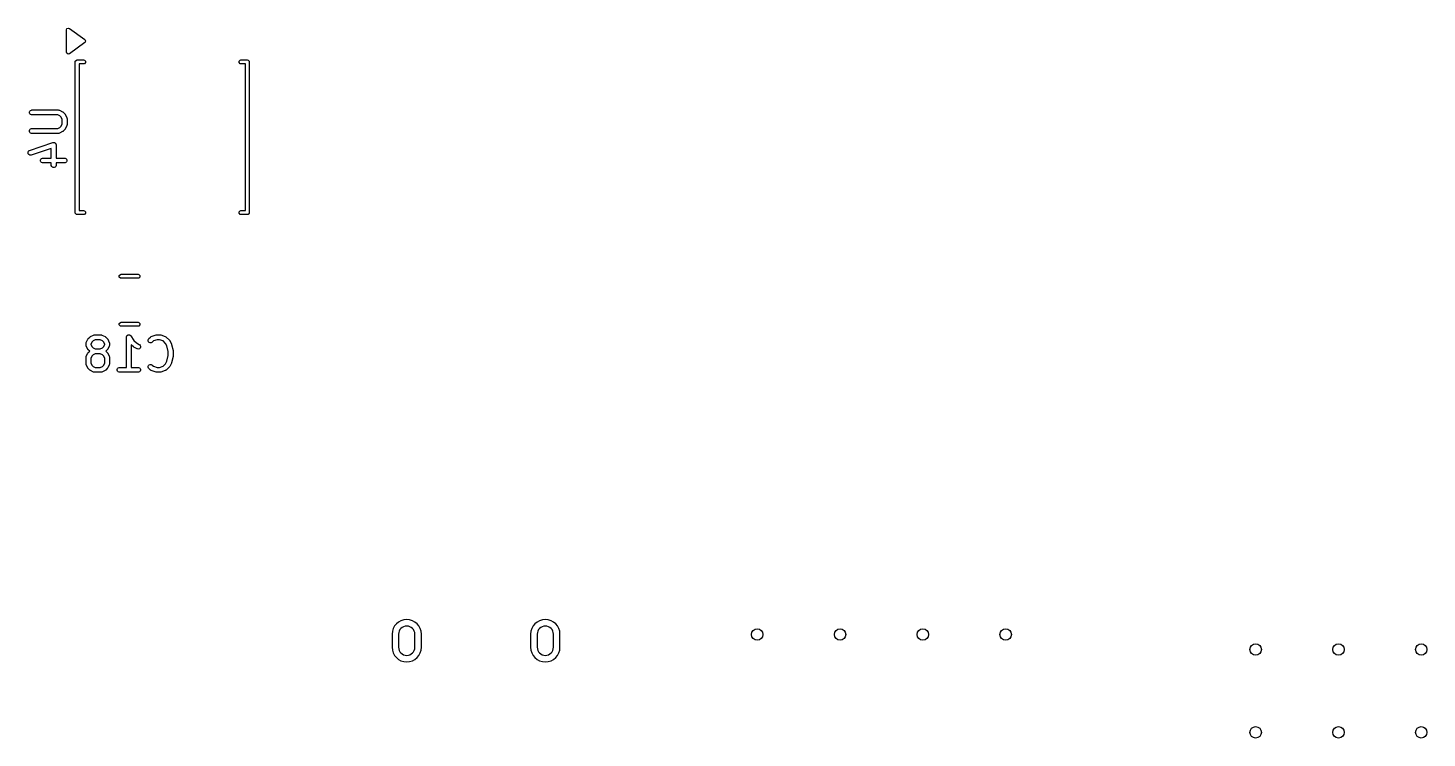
# Model space of a CAD drawing. Header units: inches. Extents: x 1.81 to 9.37, y -5.72 to -1.46.
# Drawn here: x 5.653 to 7.342, y -5.716 to -4.858 of the extents above; entities that cross this region are included whole.
import ezdxf

# ---------------------------------------------------------------- set-up
doc = ezdxf.new("R2010")
doc.units = ezdxf.units.IN
doc.header["$MEASUREMENT"] = 0
doc.layers.add('BLACK', color=250, linetype='CONTINUOUS')

msp = doc.modelspace()

# ---------------------------------------------------------------- linework, layer by layer
at = {"layer": 'BLACK', "linetype": 'CONTINUOUS'}
for p, q in [((5.6992, -4.8606), (5.6999, -4.859)), ((5.6992, -4.8874), (5.6992, -4.8606)), ((5.6999, -4.859), (5.7016, -4.8583)), ((5.7016, -4.8583), (5.703, -4.8587)), ((5.703, -4.8587), (5.7215, -4.8721)), ((5.7215, -4.8759), (5.703, -4.8893)), ((5.7215, -4.8721), (5.7224, -4.8736)), ((5.722, -4.8754), (5.7215, -4.8759)), ((5.7224, -4.8736), (5.722, -4.8754)), ((5.6997, -4.8888), (5.6992, -4.8874)), ((5.7012, -4.8897), (5.6997, -4.8888)), ((5.703, -4.8893), (5.7012, -4.8897)), ((5.7098, -4.8992), (5.71, -4.8983)), ((5.7098, -5.0811), (5.7098, -4.8992)), ((5.71, -4.8983), (5.7113, -4.897)), ((5.7113, -4.897), (5.7122, -4.8969)), ((5.7122, -4.8969), (5.7201, -4.8969)), ((5.7201, -4.8969), (5.721, -4.897)), ((5.721, -4.897), (5.7223, -4.8983)), ((5.7223, -4.8983), (5.7223, -4.9001)), ((5.9077, -4.8983), (5.9089, -4.897)), ((5.9077, -4.9001), (5.9077, -4.8983)), ((5.9089, -4.897), (5.9098, -4.8969)), ((5.9098, -4.8969), (5.9177, -4.8969)), ((5.9177, -4.8969), (5.9186, -4.897)), ((5.9186, -4.897), (5.9199, -4.8983)), ((5.9199, -4.8983), (5.9201, -4.8992)), ((5.9201, -4.8992), (5.9201, -5.0811)), ((5.7201, -4.9016), (5.7146, -4.9016)), ((5.7146, -4.9016), (5.7146, -5.0787)), ((5.721, -4.9014), (5.7201, -4.9016)), ((5.7223, -4.9001), (5.721, -4.9014)), ((5.9089, -4.9014), (5.9077, -4.9001)), ((5.9098, -4.9016), (5.9089, -4.9014)), ((5.9154, -4.9016), (5.9098, -4.9016)), ((5.9154, -5.0787), (5.9154, -4.9016)), ((5.6548, -4.9596), (5.6552, -4.9585)), ((5.6548, -4.9607), (5.6548, -4.9596)), ((5.6552, -4.9618), (5.6548, -4.9607)), ((5.6552, -4.9585), (5.656, -4.9577)), ((5.656, -4.9626), (5.6552, -4.9618)), ((5.656, -4.9577), (5.6571, -4.9573)), ((5.6571, -4.9631), (5.656, -4.9626)), ((5.6571, -4.9573), (5.6577, -4.9572)), ((5.6577, -4.9631), (5.6571, -4.9631)), ((5.6577, -4.9572), (5.6895, -4.9572)), ((5.6888, -4.9631), (5.6577, -4.9631)), ((5.6915, -4.9645), (5.6888, -4.9631)), ((5.6895, -4.9572), (5.6901, -4.9573)), ((5.6901, -4.9573), (5.6902, -4.9573)), ((5.6902, -4.9573), (5.6903, -4.9573)), ((5.6903, -4.9573), (5.6909, -4.9575)), ((5.6909, -4.9575), (5.6946, -4.9594)), ((5.6927, -4.9657), (5.6915, -4.9645)), ((5.6941, -4.9684), (5.6927, -4.9657)), ((5.6946, -4.9594), (5.6949, -4.9596)), ((5.6949, -4.9596), (5.6949, -4.9596)), ((5.6949, -4.9596), (5.695, -4.9596)), ((5.695, -4.9596), (5.6951, -4.9597)), ((5.6951, -4.9597), (5.6952, -4.9598)), ((5.6952, -4.9598), (5.6954, -4.9599)), ((5.6954, -4.9599), (5.6973, -4.9618)), ((5.6973, -4.9618), (5.6974, -4.962)), ((5.6974, -4.962), (5.6975, -4.9621)), ((5.6975, -4.9621), (5.6976, -4.9622)), ((5.6976, -4.9622), (5.6976, -4.9623)), ((5.6976, -4.9623), (5.6977, -4.9623)), ((5.6977, -4.9623), (5.6978, -4.9626)), ((5.6978, -4.9626), (5.6997, -4.9663)), ((5.6997, -4.9663), (5.6999, -4.9669)), ((5.6999, -4.9669), (5.6999, -4.967)), ((5.6999, -4.967), (5.6999, -4.9671)), ((5.6548, -4.9821), (5.6552, -4.981)), ((5.6548, -4.9832), (5.6548, -4.9821)), ((5.6552, -4.9843), (5.6548, -4.9832)), ((5.6552, -4.981), (5.656, -4.9802)), ((5.656, -4.9802), (5.6571, -4.9798)), ((5.6571, -4.9798), (5.6577, -4.9797)), ((5.6577, -4.9797), (5.6888, -4.9797)), ((5.6888, -4.9797), (5.6915, -4.9784)), ((5.6946, -4.9834), (5.6909, -4.9853)), ((5.6915, -4.9784), (5.6927, -4.9772)), ((5.6927, -4.9772), (5.6941, -4.9745)), ((5.6941, -4.9745), (5.6941, -4.9684)), ((5.6949, -4.9833), (5.6946, -4.9834)), ((5.695, -4.9832), (5.6949, -4.9832)), ((5.6949, -4.9832), (5.6949, -4.9833)), ((5.6951, -4.9831), (5.695, -4.9832)), ((5.6952, -4.9831), (5.6951, -4.9831)), ((5.6954, -4.9829), (5.6952, -4.9831)), ((5.6973, -4.981), (5.6954, -4.9829)), ((5.6974, -4.9808), (5.6973, -4.981)), ((5.6975, -4.9807), (5.6974, -4.9808)), ((5.6976, -4.9806), (5.6975, -4.9807)), ((5.6977, -4.9805), (5.6976, -4.9805)), ((5.6976, -4.9805), (5.6976, -4.9806)), ((5.6978, -4.9802), (5.6977, -4.9805)), ((5.6997, -4.9765), (5.6978, -4.9802)), ((5.6999, -4.9759), (5.6997, -4.9765)), ((5.6999, -4.9671), (5.7, -4.9677)), ((5.7, -4.9752), (5.6999, -4.9757)), ((5.6999, -4.9757), (5.6999, -4.9758)), ((5.6999, -4.9758), (5.6999, -4.9759)), ((5.7, -4.9677), (5.7, -4.9752)), ((5.6549, -5.0061), (5.683, -4.9967)), ((5.656, -4.9851), (5.6552, -4.9843)), ((5.6571, -4.9856), (5.656, -4.9851)), ((5.6577, -4.9856), (5.6571, -4.9856)), ((5.6895, -4.9856), (5.6577, -4.9856)), ((5.683, -4.9967), (5.6833, -4.9967)), ((5.6833, -4.9967), (5.6833, -4.9966)), ((5.6833, -4.9966), (5.6834, -4.9966)), ((5.6834, -4.9966), (5.6835, -4.9966)), ((5.6835, -4.9966), (5.684, -4.9966)), ((5.684, -4.9966), (5.6845, -4.9966)), ((5.6845, -4.9966), (5.6846, -4.9967)), ((5.6846, -4.9967), (5.6847, -4.9967)), ((5.6847, -4.9967), (5.6851, -4.9969)), ((5.6851, -4.9969), (5.6856, -4.9971)), ((5.6856, -4.9971), (5.6856, -4.9972)), ((5.6856, -4.9972), (5.6857, -4.9972)), ((5.6857, -4.9972), (5.686, -4.9976)), ((5.686, -4.9976), (5.6864, -4.9979)), ((5.6864, -4.9979), (5.6864, -4.998)), ((5.6864, -4.998), (5.6865, -4.9981)), ((5.6865, -4.9981), (5.6866, -4.9985)), ((5.6866, -4.9985), (5.6868, -4.999)), ((5.6868, -4.999), (5.6868, -4.9991)), ((5.6868, -4.9991), (5.6868, -4.9992)), ((5.6868, -4.9992), (5.6868, -4.9992)), ((5.6868, -4.9992), (5.6869, -4.9995)), ((5.6869, -4.9995), (5.6869, -5.0153)), ((5.6901, -4.9856), (5.6895, -4.9856)), ((5.6902, -4.9855), (5.6901, -4.9856)), ((5.6903, -4.9855), (5.6902, -4.9855)), ((5.6909, -4.9853), (5.6903, -4.9855)), ((5.6529, -5.0081), (5.6535, -5.0071)), ((5.6529, -5.0093), (5.6529, -5.0081)), ((5.6532, -5.0104), (5.6529, -5.0093)), ((5.654, -5.0112), (5.6532, -5.0104)), ((5.6535, -5.0071), (5.6543, -5.0063)), ((5.655, -5.0118), (5.654, -5.0112)), ((5.6543, -5.0063), (5.6549, -5.0061)), ((5.6562, -5.0118), (5.655, -5.0118)), ((5.6567, -5.0117), (5.6562, -5.0118)), ((5.681, -5.0036), (5.6567, -5.0117)), ((5.6679, -5.0177), (5.6683, -5.0166)), ((5.6683, -5.0166), (5.6692, -5.0158)), ((5.6692, -5.0158), (5.6702, -5.0154)), ((5.6702, -5.0154), (5.6708, -5.0153)), ((5.6708, -5.0153), (5.681, -5.0153)), ((5.681, -5.0153), (5.681, -5.0036)), ((5.6869, -5.0153), (5.697, -5.0153)), ((5.697, -5.0153), (5.6976, -5.0154)), ((5.6976, -5.0154), (5.6987, -5.0158)), ((5.6987, -5.0158), (5.6995, -5.0166)), ((5.6995, -5.0166), (5.6999, -5.0177)), ((5.6679, -5.0189), (5.6679, -5.0177)), ((5.6683, -5.0199), (5.6679, -5.0189)), ((5.6692, -5.0207), (5.6683, -5.0199)), ((5.6702, -5.0212), (5.6692, -5.0207)), ((5.6708, -5.0212), (5.6702, -5.0212)), ((5.681, -5.0212), (5.6708, -5.0212)), ((5.681, -5.0239), (5.681, -5.0212)), ((5.681, -5.0245), (5.681, -5.0239)), ((5.6815, -5.0255), (5.681, -5.0245)), ((5.6823, -5.0264), (5.6815, -5.0255)), ((5.6833, -5.0268), (5.6823, -5.0264)), ((5.6845, -5.0268), (5.6833, -5.0268)), ((5.6856, -5.0264), (5.6845, -5.0268)), ((5.6864, -5.0255), (5.6856, -5.0264)), ((5.6868, -5.0245), (5.6864, -5.0255)), ((5.6869, -5.0239), (5.6868, -5.0245)), ((5.697, -5.0212), (5.6869, -5.0212)), ((5.6869, -5.0212), (5.6869, -5.0239)), ((5.6976, -5.0212), (5.697, -5.0212)), ((5.6987, -5.0207), (5.6976, -5.0212)), ((5.6995, -5.0199), (5.6987, -5.0207)), ((5.6999, -5.0189), (5.6995, -5.0199)), ((5.6999, -5.0177), (5.6999, -5.0189)), ((5.71, -5.082), (5.7098, -5.0811)), ((5.7113, -5.0833), (5.71, -5.082)), ((5.7122, -5.0835), (5.7113, -5.0833)), ((5.7201, -5.0835), (5.7122, -5.0835)), ((5.7146, -5.0787), (5.7201, -5.0787)), ((5.7201, -5.0787), (5.721, -5.0789)), ((5.721, -5.0833), (5.7201, -5.0835)), ((5.721, -5.0789), (5.7223, -5.0802)), ((5.7223, -5.082), (5.721, -5.0833)), ((5.7223, -5.0802), (5.7223, -5.082)), ((5.9077, -5.0802), (5.9089, -5.0789)), ((5.9077, -5.082), (5.9077, -5.0802)), ((5.9089, -5.0833), (5.9077, -5.082)), ((5.9089, -5.0789), (5.9098, -5.0787)), ((5.9098, -5.0835), (5.9089, -5.0833)), ((5.9098, -5.0787), (5.9154, -5.0787)), ((5.9177, -5.0835), (5.9098, -5.0835)), ((5.9186, -5.0833), (5.9177, -5.0835)), ((5.9199, -5.082), (5.9186, -5.0833)), ((5.9201, -5.0811), (5.9199, -5.082)), ((5.7631, -5.1572), (5.7644, -5.1559)), ((5.7631, -5.159), (5.7631, -5.1572)), ((5.7644, -5.1603), (5.7631, -5.159)), ((5.7644, -5.1559), (5.7653, -5.1557)), ((5.7653, -5.1604), (5.7644, -5.1603)), ((5.7653, -5.1557), (5.7859, -5.1557)), ((5.7859, -5.1604), (5.7653, -5.1604)), ((5.7859, -5.1557), (5.7868, -5.1559)), ((5.7868, -5.1603), (5.7859, -5.1604)), ((5.7868, -5.1559), (5.7881, -5.1572)), ((5.7881, -5.159), (5.7868, -5.1603)), ((5.7881, -5.1572), (5.7881, -5.159)), ((5.7631, -5.215), (5.7644, -5.2138)), ((5.7631, -5.2168), (5.7631, -5.215)), ((5.7644, -5.2181), (5.7631, -5.2168)), ((5.7644, -5.2138), (5.7653, -5.2136)), ((5.7653, -5.2183), (5.7644, -5.2181)), ((5.7653, -5.2136), (5.7859, -5.2136)), ((5.7859, -5.2183), (5.7653, -5.2183)), ((5.7859, -5.2136), (5.7868, -5.2138)), ((5.7868, -5.2181), (5.7859, -5.2183)), ((5.7868, -5.2138), (5.7881, -5.215)), ((5.7881, -5.2168), (5.7868, -5.2181)), ((5.7881, -5.215), (5.7881, -5.2168)), ((5.7233, -5.2379), (5.7251, -5.2341)), ((5.7251, -5.2341), (5.7253, -5.2339)), ((5.7253, -5.2338), (5.7254, -5.2337)), ((5.7253, -5.2339), (5.7253, -5.2338)), ((5.7254, -5.2337), (5.7255, -5.2336)), ((5.7255, -5.2336), (5.7257, -5.2333)), ((5.7255, -5.2336), (5.7255, -5.2336)), ((5.7257, -5.2333), (5.7276, -5.2315)), ((5.7276, -5.2315), (5.7278, -5.2313)), ((5.7278, -5.2313), (5.7278, -5.2312)), ((5.7278, -5.2312), (5.7279, -5.2312)), ((5.7279, -5.2312), (5.728, -5.2311)), ((5.728, -5.2311), (5.7281, -5.2311)), ((5.7281, -5.2311), (5.7283, -5.2309)), ((5.7283, -5.2309), (5.7321, -5.229)), ((5.7302, -5.2372), (5.7289, -5.2399)), ((5.7314, -5.236), (5.7302, -5.2372)), ((5.7341, -5.2346), (5.7314, -5.236)), ((5.7321, -5.229), (5.7326, -5.2288)), ((5.7326, -5.2288), (5.7327, -5.2288)), ((5.7327, -5.2288), (5.7328, -5.2288)), ((5.7328, -5.2288), (5.7334, -5.2287)), ((5.7334, -5.2287), (5.7409, -5.2287)), ((5.7402, -5.2346), (5.7341, -5.2346)), ((5.7429, -5.236), (5.7402, -5.2346)), ((5.7409, -5.2287), (5.7415, -5.2288)), ((5.7415, -5.2288), (5.7416, -5.2288)), ((5.7416, -5.2288), (5.7417, -5.2288)), ((5.7417, -5.2288), (5.7422, -5.229)), ((5.7422, -5.229), (5.746, -5.2309)), ((5.7441, -5.2372), (5.7429, -5.236)), ((5.7455, -5.2399), (5.7441, -5.2372)), ((5.746, -5.2309), (5.7462, -5.2311)), ((5.7462, -5.2311), (5.7463, -5.2311)), ((5.7463, -5.2311), (5.7464, -5.2312)), ((5.7464, -5.2312), (5.7465, -5.2312)), ((5.7465, -5.2312), (5.7465, -5.2313)), ((5.7465, -5.2313), (5.7467, -5.2315)), ((5.7467, -5.2315), (5.7486, -5.2333)), ((5.7486, -5.2333), (5.7488, -5.2336)), ((5.7488, -5.2336), (5.7489, -5.2336)), ((5.7489, -5.2336), (5.7489, -5.2337)), ((5.7489, -5.2337), (5.749, -5.2338)), ((5.749, -5.2338), (5.749, -5.2339)), ((5.749, -5.2339), (5.7492, -5.2341)), ((5.7492, -5.2341), (5.751, -5.2379)), ((5.7717, -5.2317), (5.7718, -5.2311)), ((5.7717, -5.2681), (5.7717, -5.2317)), ((5.7717, -5.2317), (5.7717, -5.2317)), ((5.7717, -5.2317), (5.7717, -5.2317)), ((5.7717, -5.2317), (5.7717, -5.2317)), ((5.7718, -5.2311), (5.7719, -5.2308)), ((5.7719, -5.2306), (5.7721, -5.2303)), ((5.7719, -5.2308), (5.7719, -5.2306)), ((5.7721, -5.2303), (5.7722, -5.23)), ((5.7722, -5.23), (5.7724, -5.2298)), ((5.7724, -5.2298), (5.7726, -5.2296)), ((5.7726, -5.2296), (5.7728, -5.2294)), ((5.7728, -5.2294), (5.773, -5.2292)), ((5.773, -5.2292), (5.7733, -5.2291)), ((5.7733, -5.2291), (5.7735, -5.229)), ((5.7735, -5.229), (5.7738, -5.2289)), ((5.7738, -5.2289), (5.7741, -5.2288)), ((5.7741, -5.2288), (5.7744, -5.2288)), ((5.7744, -5.2288), (5.7747, -5.2287)), ((5.7747, -5.2287), (5.7749, -5.2288)), ((5.7749, -5.2288), (5.7752, -5.2288)), ((5.7752, -5.2288), (5.7755, -5.2289)), ((5.7755, -5.2289), (5.7758, -5.229)), ((5.7758, -5.229), (5.776, -5.2291)), ((5.776, -5.2291), (5.7763, -5.2292)), ((5.7763, -5.2292), (5.7765, -5.2294)), ((5.7765, -5.2294), (5.7767, -5.2296)), ((5.7767, -5.2296), (5.7771, -5.23)), ((5.7771, -5.23), (5.7771, -5.23)), ((5.7771, -5.23), (5.7771, -5.23)), ((5.7771, -5.23), (5.7771, -5.23)), ((5.7771, -5.23), (5.7807, -5.2354)), ((5.7807, -5.2354), (5.7839, -5.2386)), ((5.798, -5.2349), (5.7984, -5.2338)), ((5.798, -5.236), (5.798, -5.2349)), ((5.7984, -5.2371), (5.798, -5.236)), ((5.7984, -5.2338), (5.7988, -5.2333)), ((5.7993, -5.2379), (5.7984, -5.2371)), ((5.7988, -5.2333), (5.8007, -5.2315)), ((5.8007, -5.2315), (5.8011, -5.2311)), ((5.8011, -5.2311), (5.8012, -5.2311)), ((5.8012, -5.2311), (5.8013, -5.231)), ((5.8013, -5.231), (5.8018, -5.2308)), ((5.8018, -5.2308), (5.8075, -5.2289)), ((5.8044, -5.2361), (5.803, -5.2375)), ((5.8089, -5.2346), (5.8044, -5.2361)), ((5.8075, -5.2289), (5.8078, -5.2288)), ((5.8078, -5.2288), (5.8078, -5.2288)), ((5.8078, -5.2288), (5.8079, -5.2288)), ((5.8079, -5.2288), (5.808, -5.2288)), ((5.808, -5.2288), (5.8081, -5.2288)), ((5.8081, -5.2288), (5.8084, -5.2287)), ((5.8084, -5.2287), (5.8121, -5.2287)), ((5.8117, -5.2346), (5.8089, -5.2346)), ((5.8162, -5.2361), (5.8117, -5.2346)), ((5.8121, -5.2287), (5.8124, -5.2288)), ((5.8124, -5.2288), (5.8125, -5.2288)), ((5.8125, -5.2288), (5.8126, -5.2288)), ((5.8126, -5.2288), (5.8127, -5.2288)), ((5.8127, -5.2288), (5.8128, -5.2288)), ((5.8128, -5.2288), (5.8131, -5.2289)), ((5.8131, -5.2289), (5.8187, -5.2308)), ((5.8191, -5.2391), (5.8162, -5.2361)), ((5.8187, -5.2308), (5.8192, -5.231)), ((5.8192, -5.231), (5.8193, -5.2311)), ((5.8193, -5.2311), (5.8194, -5.2311)), ((5.8194, -5.2311), (5.8199, -5.2315)), ((5.8199, -5.2315), (5.8236, -5.2352)), ((5.8236, -5.2352), (5.8238, -5.2354)), ((5.8238, -5.2354), (5.8239, -5.2355)), ((5.8239, -5.2355), (5.8239, -5.2356)), ((5.8239, -5.2356), (5.824, -5.2357)), ((5.824, -5.2357), (5.824, -5.2357)), ((5.824, -5.2357), (5.8242, -5.236)), ((5.8242, -5.236), (5.826, -5.2397)), ((5.723, -5.2386), (5.7231, -5.2385)), ((5.723, -5.2392), (5.723, -5.2386)), ((5.723, -5.2411), (5.723, -5.2392)), ((5.723, -5.2416), (5.723, -5.2411)), ((5.7231, -5.2417), (5.723, -5.2416)), ((5.7231, -5.2384), (5.7233, -5.2379)), ((5.7231, -5.2385), (5.7231, -5.2384)), ((5.7231, -5.2418), (5.7231, -5.2417)), ((5.7233, -5.2424), (5.7231, -5.2418)), ((5.7251, -5.2461), (5.7233, -5.2424)), ((5.7233, -5.2547), (5.7251, -5.251)), ((5.7253, -5.2464), (5.7251, -5.2461)), ((5.7251, -5.251), (5.7253, -5.2507)), ((5.7254, -5.2465), (5.7253, -5.2464)), ((5.7253, -5.2464), (5.7253, -5.2464)), ((5.7253, -5.2507), (5.7254, -5.2506)), ((5.7253, -5.2507), (5.7253, -5.2507)), ((5.7255, -5.2466), (5.7254, -5.2465)), ((5.7254, -5.2506), (5.7255, -5.2505)), ((5.7255, -5.2467), (5.7255, -5.2466)), ((5.7257, -5.2469), (5.7255, -5.2467)), ((5.7255, -5.2504), (5.7257, -5.2502)), ((5.7255, -5.2505), (5.7255, -5.2504)), ((5.7274, -5.2486), (5.7257, -5.2469)), ((5.7257, -5.2502), (5.7274, -5.2486)), ((5.7289, -5.2399), (5.7289, -5.2404)), ((5.7289, -5.2404), (5.7302, -5.2431)), ((5.7302, -5.2541), (5.7289, -5.2568)), ((5.7302, -5.2431), (5.7314, -5.2443)), ((5.7314, -5.2529), (5.7302, -5.2541)), ((5.7314, -5.2443), (5.7341, -5.2456)), ((5.7341, -5.2515), (5.7314, -5.2529)), ((5.7341, -5.2456), (5.7402, -5.2456)), ((5.7402, -5.2515), (5.7341, -5.2515)), ((5.7402, -5.2456), (5.7429, -5.2443)), ((5.7429, -5.2529), (5.7402, -5.2515)), ((5.7429, -5.2443), (5.7441, -5.2431)), ((5.7441, -5.2541), (5.7429, -5.2529)), ((5.7441, -5.2431), (5.7455, -5.2404)), ((5.7455, -5.2568), (5.7441, -5.2541)), ((5.7455, -5.2404), (5.7455, -5.2399)), ((5.7486, -5.2469), (5.747, -5.2486)), ((5.747, -5.2486), (5.7486, -5.2502)), ((5.7488, -5.2467), (5.7486, -5.2469)), ((5.7486, -5.2502), (5.7488, -5.2504)), ((5.7489, -5.2466), (5.7488, -5.2467)), ((5.7488, -5.2504), (5.7489, -5.2505)), ((5.749, -5.2464), (5.7489, -5.2465)), ((5.7489, -5.2465), (5.7489, -5.2466)), ((5.7489, -5.2505), (5.7489, -5.2506)), ((5.7489, -5.2506), (5.749, -5.2507)), ((5.7492, -5.2461), (5.749, -5.2464)), ((5.749, -5.2464), (5.749, -5.2464)), ((5.749, -5.2507), (5.749, -5.2507)), ((5.749, -5.2507), (5.7492, -5.251)), ((5.751, -5.2424), (5.7492, -5.2461)), ((5.7492, -5.251), (5.751, -5.2547)), ((5.751, -5.2379), (5.7513, -5.2384)), ((5.7513, -5.2418), (5.751, -5.2424)), ((5.7513, -5.2384), (5.7513, -5.2385)), ((5.7513, -5.2385), (5.7513, -5.2386)), ((5.7513, -5.2386), (5.7514, -5.2392)), ((5.7514, -5.2411), (5.7513, -5.2416)), ((5.7513, -5.2416), (5.7513, -5.2417)), ((5.7513, -5.2417), (5.7513, -5.2418)), ((5.7514, -5.2392), (5.7514, -5.2411)), ((5.7801, -5.2431), (5.7776, -5.2407)), ((5.7776, -5.2407), (5.7776, -5.2681)), ((5.7803, -5.2433), (5.7801, -5.2431)), ((5.7803, -5.2434), (5.7803, -5.2433)), ((5.7804, -5.2434), (5.7803, -5.2434)), ((5.7805, -5.2435), (5.7804, -5.2434)), ((5.7806, -5.2435), (5.7805, -5.2435)), ((5.7808, -5.2437), (5.7806, -5.2435)), ((5.7846, -5.2456), (5.7808, -5.2437)), ((5.7839, -5.2386), (5.7872, -5.2403)), ((5.7851, -5.2458), (5.7846, -5.2456)), ((5.7863, -5.2459), (5.7851, -5.2458)), ((5.7874, -5.2455), (5.7863, -5.2459)), ((5.7872, -5.2403), (5.7877, -5.2406)), ((5.7882, -5.2447), (5.7874, -5.2455)), ((5.7877, -5.2406), (5.7885, -5.2415)), ((5.7887, -5.2437), (5.7882, -5.2447)), ((5.7885, -5.2415), (5.7888, -5.2426)), ((5.7888, -5.2426), (5.7887, -5.2437)), ((5.8003, -5.2383), (5.7993, -5.2379)), ((5.8015, -5.2383), (5.8003, -5.2383)), ((5.8025, -5.2379), (5.8015, -5.2383)), ((5.803, -5.2375), (5.8025, -5.2379)), ((5.8206, -5.2421), (5.8191, -5.2391)), ((5.8223, -5.2489), (5.8206, -5.2421)), ((5.8206, -5.2607), (5.8223, -5.2538)), ((5.8223, -5.2538), (5.8223, -5.2489)), ((5.826, -5.2397), (5.8261, -5.2398)), ((5.8261, -5.2398), (5.8261, -5.2398)), ((5.8261, -5.2398), (5.8262, -5.24)), ((5.8262, -5.24), (5.8262, -5.2403)), ((5.8262, -5.2403), (5.8262, -5.2403)), ((5.8262, -5.2403), (5.8263, -5.2403)), ((5.8263, -5.2403), (5.8281, -5.2478)), ((5.8281, -5.2478), (5.8282, -5.2479)), ((5.8282, -5.2479), (5.8282, -5.248)), ((5.8282, -5.248), (5.8282, -5.2482)), ((5.8282, -5.2482), (5.8282, -5.2484)), ((5.8282, -5.2484), (5.8282, -5.2485)), ((5.8282, -5.2485), (5.8282, -5.2486)), ((5.8282, -5.2486), (5.8282, -5.2542)), ((5.8282, -5.2542), (5.8282, -5.2543)), ((5.723, -5.2555), (5.7231, -5.2554)), ((5.723, -5.2561), (5.723, -5.2555)), ((5.723, -5.2636), (5.723, -5.2561)), ((5.723, -5.2641), (5.723, -5.2636)), ((5.7231, -5.2642), (5.723, -5.2641)), ((5.7231, -5.2553), (5.7233, -5.2547)), ((5.7231, -5.2554), (5.7231, -5.2553)), ((5.7231, -5.2643), (5.7231, -5.2642)), ((5.7233, -5.2649), (5.7231, -5.2643)), ((5.7251, -5.2686), (5.7233, -5.2649)), ((5.7253, -5.2689), (5.7251, -5.2686)), ((5.7254, -5.269), (5.7253, -5.2689)), ((5.7253, -5.2689), (5.7253, -5.2689)), ((5.7255, -5.2691), (5.7254, -5.269)), ((5.7255, -5.2692), (5.7255, -5.2691)), ((5.7257, -5.2694), (5.7255, -5.2692)), ((5.7276, -5.2713), (5.7257, -5.2694)), ((5.7289, -5.2568), (5.7289, -5.2629)), ((5.7289, -5.2629), (5.7302, -5.2656)), ((5.7302, -5.2656), (5.7314, -5.2668)), ((5.7314, -5.2668), (5.7341, -5.2681)), ((5.7341, -5.2681), (5.7402, -5.2681)), ((5.7402, -5.2681), (5.7429, -5.2668)), ((5.7429, -5.2668), (5.7441, -5.2656)), ((5.7441, -5.2656), (5.7455, -5.2629)), ((5.7455, -5.2629), (5.7455, -5.2568)), ((5.7486, -5.2694), (5.7467, -5.2713)), ((5.7488, -5.2692), (5.7486, -5.2694)), ((5.7489, -5.2691), (5.7488, -5.2692)), ((5.749, -5.2689), (5.7489, -5.269)), ((5.7489, -5.269), (5.7489, -5.2691)), ((5.7492, -5.2686), (5.749, -5.2689)), ((5.749, -5.2689), (5.749, -5.2689)), ((5.751, -5.2649), (5.7492, -5.2686)), ((5.751, -5.2547), (5.7513, -5.2553)), ((5.7513, -5.2643), (5.751, -5.2649)), ((5.7513, -5.2553), (5.7513, -5.2554)), ((5.7513, -5.2554), (5.7513, -5.2555)), ((5.7513, -5.2555), (5.7514, -5.2561)), ((5.7514, -5.2636), (5.7513, -5.2641)), ((5.7513, -5.2641), (5.7513, -5.2642)), ((5.7513, -5.2642), (5.7513, -5.2643)), ((5.7514, -5.2561), (5.7514, -5.2636)), ((5.7605, -5.2705), (5.7609, -5.2694)), ((5.7605, -5.2716), (5.7605, -5.2705)), ((5.7609, -5.2694), (5.7618, -5.2686)), ((5.7618, -5.2686), (5.7628, -5.2682)), ((5.7628, -5.2682), (5.7634, -5.2681)), ((5.7634, -5.2681), (5.7717, -5.2681)), ((5.7776, -5.2681), (5.7859, -5.2681)), ((5.7859, -5.2681), (5.7865, -5.2682)), ((5.7865, -5.2682), (5.7875, -5.2686)), ((5.7875, -5.2686), (5.7884, -5.2694)), ((5.7884, -5.2694), (5.7888, -5.2705)), ((5.7888, -5.2705), (5.7888, -5.2716)), ((5.798, -5.2667), (5.7984, -5.2657)), ((5.798, -5.2679), (5.798, -5.2667)), ((5.7984, -5.2689), (5.798, -5.2679)), ((5.7984, -5.2657), (5.7993, -5.2649)), ((5.7988, -5.2694), (5.7984, -5.2689)), ((5.8007, -5.2713), (5.7988, -5.2694)), ((5.7993, -5.2649), (5.8003, -5.2644)), ((5.8003, -5.2644), (5.8015, -5.2644)), ((5.8015, -5.2644), (5.8025, -5.2649)), ((5.8025, -5.2649), (5.803, -5.2652)), ((5.803, -5.2652), (5.8044, -5.2666)), ((5.8044, -5.2666), (5.8089, -5.2681)), ((5.8089, -5.2681), (5.8117, -5.2681)), ((5.8117, -5.2681), (5.8162, -5.2666)), ((5.8162, -5.2666), (5.8191, -5.2637)), ((5.8191, -5.2637), (5.8206, -5.2607)), ((5.8236, -5.2675), (5.8199, -5.2713)), ((5.8238, -5.2673), (5.8236, -5.2675)), ((5.8239, -5.2672), (5.8238, -5.2673)), ((5.824, -5.2671), (5.8239, -5.2672)), ((5.8239, -5.2672), (5.8239, -5.2672)), ((5.8242, -5.2668), (5.824, -5.267)), ((5.824, -5.267), (5.824, -5.2671)), ((5.826, -5.263), (5.8242, -5.2668)), ((5.8261, -5.263), (5.826, -5.263)), ((5.8262, -5.2627), (5.8261, -5.2629)), ((5.8261, -5.2629), (5.8261, -5.263)), ((5.8263, -5.2624), (5.8262, -5.2624)), ((5.8262, -5.2624), (5.8262, -5.2625)), ((5.8262, -5.2625), (5.8262, -5.2627)), ((5.8281, -5.2549), (5.8263, -5.2624)), ((5.8282, -5.2548), (5.8281, -5.2549)), ((5.8282, -5.2543), (5.8282, -5.2543)), ((5.8282, -5.2543), (5.8282, -5.2545)), ((5.8282, -5.2545), (5.8282, -5.2548)), ((5.8282, -5.2548), (5.8282, -5.2548)), ((5.7278, -5.2715), (5.7276, -5.2713)), ((5.7279, -5.2716), (5.7278, -5.2715)), ((5.7278, -5.2715), (5.7278, -5.2715)), ((5.728, -5.2716), (5.7279, -5.2716)), ((5.7281, -5.2717), (5.728, -5.2716)), ((5.7283, -5.2718), (5.7281, -5.2717)), ((5.7321, -5.2737), (5.7283, -5.2718)), ((5.7326, -5.2739), (5.7321, -5.2737)), ((5.7327, -5.2739), (5.7326, -5.2739)), ((5.7328, -5.274), (5.7327, -5.2739)), ((5.7334, -5.274), (5.7328, -5.274)), ((5.7409, -5.274), (5.7334, -5.274)), ((5.7415, -5.274), (5.7409, -5.274)), ((5.7416, -5.2739), (5.7415, -5.274)), ((5.7417, -5.2739), (5.7416, -5.2739)), ((5.7422, -5.2737), (5.7417, -5.2739)), ((5.746, -5.2718), (5.7422, -5.2737)), ((5.7462, -5.2717), (5.746, -5.2718)), ((5.7463, -5.2716), (5.7462, -5.2717)), ((5.7464, -5.2716), (5.7463, -5.2716)), ((5.7465, -5.2715), (5.7464, -5.2716)), ((5.7467, -5.2713), (5.7465, -5.2715)), ((5.7465, -5.2715), (5.7465, -5.2715)), ((5.7609, -5.2727), (5.7605, -5.2716)), ((5.7618, -5.2735), (5.7609, -5.2727)), ((5.7628, -5.274), (5.7618, -5.2735)), ((5.7634, -5.274), (5.7628, -5.274)), ((5.7859, -5.274), (5.7634, -5.274)), ((5.7865, -5.274), (5.7859, -5.274)), ((5.7875, -5.2735), (5.7865, -5.274)), ((5.7884, -5.2727), (5.7875, -5.2735)), ((5.7888, -5.2716), (5.7884, -5.2727)), ((5.8011, -5.2716), (5.8007, -5.2713)), ((5.8012, -5.2717), (5.8011, -5.2716)), ((5.8013, -5.2717), (5.8012, -5.2717)), ((5.8018, -5.272), (5.8013, -5.2717)), ((5.8075, -5.2739), (5.8018, -5.272)), ((5.8078, -5.2739), (5.8075, -5.2739)), ((5.8078, -5.274), (5.8078, -5.2739)), ((5.8079, -5.274), (5.8078, -5.274)), ((5.808, -5.274), (5.8079, -5.274)), ((5.8081, -5.274), (5.808, -5.274)), ((5.8084, -5.274), (5.8081, -5.274)), ((5.8121, -5.274), (5.8084, -5.274)), ((5.8124, -5.274), (5.8121, -5.274)), ((5.8125, -5.274), (5.8124, -5.274)), ((5.8126, -5.274), (5.8125, -5.274)), ((5.8127, -5.274), (5.8126, -5.274)), ((5.8128, -5.2739), (5.8127, -5.274)), ((5.8131, -5.2739), (5.8128, -5.2739)), ((5.8187, -5.272), (5.8131, -5.2739)), ((5.8192, -5.2717), (5.8187, -5.272)), ((5.8193, -5.2717), (5.8192, -5.2717)), ((5.8194, -5.2716), (5.8193, -5.2717)), ((5.8199, -5.2713), (5.8194, -5.2716)), ((6.0925, -5.5902), (6.0925, -5.6059)), ((6.1004, -5.5902), (6.1004, -5.6059)), ((6.1201, -5.6059), (6.1201, -5.5902)), ((6.128, -5.6059), (6.128, -5.5902)), ((6.2598, -5.5902), (6.2598, -5.6059)), ((6.2677, -5.5902), (6.2677, -5.6059)), ((6.2874, -5.6059), (6.2874, -5.5902)), ((6.2953, -5.6059), (6.2953, -5.5902))]:
    msp.add_line(p, q, dxfattribs=at)
at = {"layer": 'BLACK'}
for centre in [(6.5335, -5.5906), (6.5335, -5.5906), (6.6335, -5.5906), (6.6335, -5.5906), (6.7335, -5.5906), (6.7335, -5.5906), (6.8335, -5.5906), (6.8335, -5.5906), (7.1354, -5.6087), (7.1354, -5.6087), (7.2354, -5.6087), (7.2354, -5.6087), (7.3354, -5.6087), (7.3354, -5.6087), (7.1354, -5.7087), (7.1354, -5.7087), (7.2354, -5.7087), (7.2354, -5.7087), (7.3354, -5.7087), (7.3354, -5.7087)]:
    msp.add_circle(centre, 0.00689, dxfattribs=at)
for centre, radius, start, end in [((6.1102, -5.5902), 0.0177, 0, 180), ((6.2776, -5.5902), 0.0177, 0, 180), ((6.1102, -5.5902), 0.00984, 0, 180), ((6.2776, -5.5902), 0.00984, 0, 180), ((6.1102, -5.6059), 0.0177, -180, 0), ((6.1102, -5.6059), 0.00984, -180, 0), ((6.2776, -5.6059), 0.0177, -180, 0), ((6.2776, -5.6059), 0.00984, -180, 0)]:
    msp.add_arc(centre, radius, start, end, dxfattribs=at)

doc.saveas('drawing.dxf')
